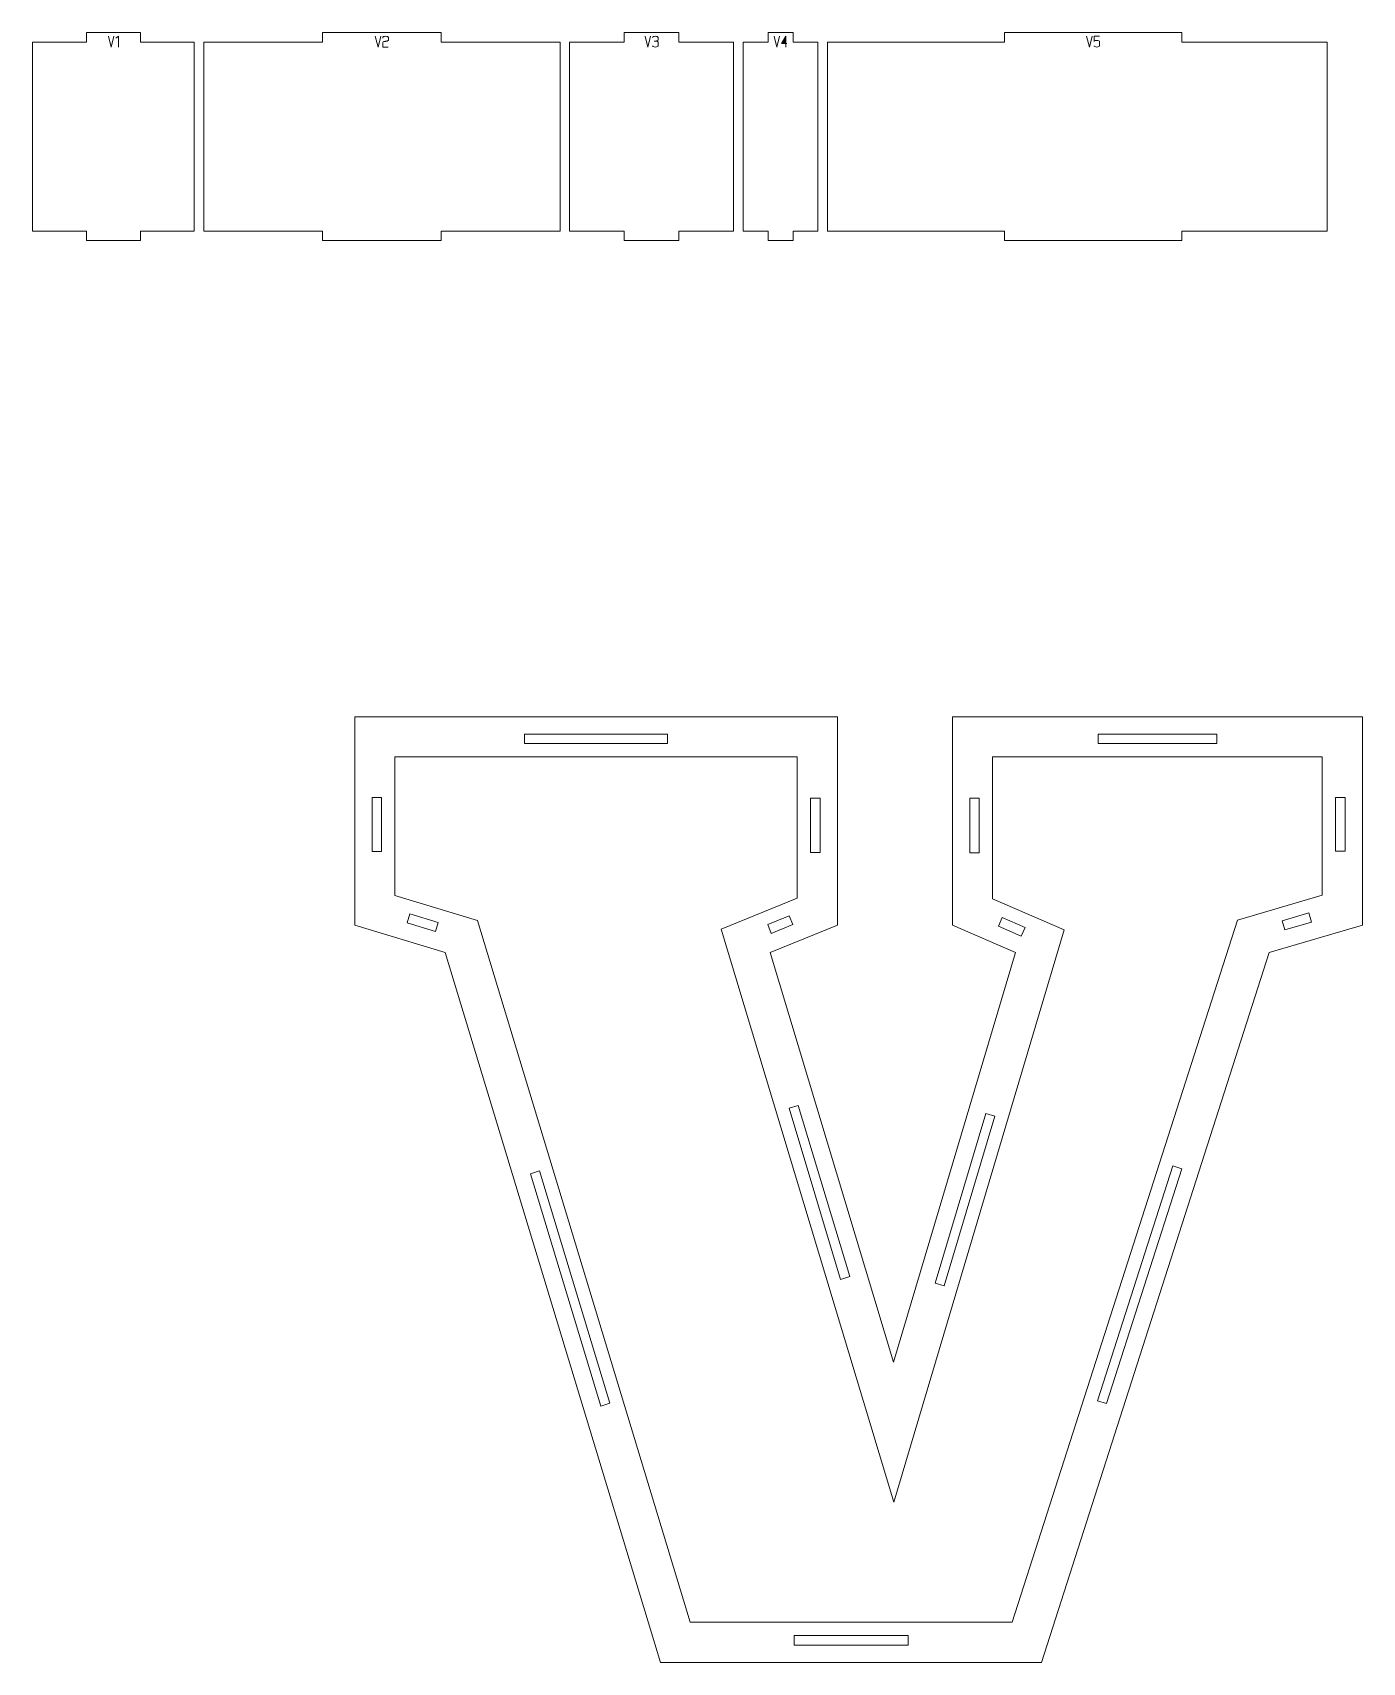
# Model space of a CAD drawing. Header units: centimetres. Extents: x -249 to 275, y -506 to 461.
# Drawn here: x 38 to 80.2, y -245 to -193.3 of the extents above; entities that cross this region are included whole.
import ezdxf

# ---------------------------------------------------------------- set-up
doc = ezdxf.new("R2010")
doc.units = ezdxf.units.CM
doc.header["$MEASUREMENT"] = 0
doc.layers.add('Capa 1', color=7, linetype='Continuous')

msp = doc.modelspace()

# ---------------------------------------------------------------- hatches: boundary and pattern name
at = {"layer": 'Capa 1', "true_color": 0x3e4095}
h = msp.add_hatch(color=175, dxfattribs=at)
edge = h.paths.add_edge_path()
edge.add_spline(control_points=[(40.4891, -193.766), (40.4891, -193.766), (40.4002, -193.42522), (40.4002, -193.42522), (40.4002, -193.42522), (40.4891, -193.766), (40.4891, -193.766), (40.4891, -193.766), (40.57701, -193.42522), (40.57701, -193.42522), (40.57701, -193.42522), (40.4891, -193.766), (40.4891, -193.766)], knot_values=[0, 0, 0, 0, 0.25, 0.25, 0.25, 0.5, 0.5, 0.5, 0.75, 0.75, 0.75, 1, 1, 1, 1], degree=3, periodic=1)
h = msp.add_hatch(color=175, dxfattribs=at)
edge = h.paths.add_edge_path()
edge.add_spline(control_points=[(40.71926, -193.42472), (40.71926, -193.42472), (40.63727, -193.48152), (40.63727, -193.48152), (40.63727, -193.48152), (40.71926, -193.42472), (40.71926, -193.42472), (40.71926, -193.42472), (40.71926, -193.766), (40.71926, -193.766), (40.71926, -193.766), (40.71926, -193.42472), (40.71926, -193.42472)], knot_values=[0, 0, 0, 0, 0.25, 0.25, 0.25, 0.5, 0.5, 0.5, 0.75, 0.75, 0.75, 1, 1, 1, 1], degree=3, periodic=1)
h = msp.add_hatch(color=175, dxfattribs=at)
edge = h.paths.add_edge_path()
edge.add_spline(control_points=[(48.95533, -193.766), (48.95533, -193.766), (48.86643, -193.42522), (48.86643, -193.42522), (48.86643, -193.42522), (48.95533, -193.766), (48.95533, -193.766), (48.95533, -193.766), (49.04324, -193.42522), (49.04324, -193.42522), (49.04324, -193.42522), (48.95533, -193.766), (48.95533, -193.766)], knot_values=[0, 0, 0, 0, 0.25, 0.25, 0.25, 0.5, 0.5, 0.5, 0.75, 0.75, 0.75, 1, 1, 1, 1], degree=3, periodic=1)
h = msp.add_hatch(color=175, dxfattribs=at)
edge = h.paths.add_edge_path()
edge.add_spline(control_points=[(49.10301, -193.766), (49.10301, -193.766), (49.10301, -193.62327), (49.10301, -193.62327), (49.10399, -193.61042), (49.11568, -193.60055), (49.13807, -193.59363), (49.14729, -193.59297), (49.1561, -193.5919), (49.1645, -193.59042), (49.17289, -193.58894), (49.18137, -193.58738), (49.18993, -193.58573), (49.20574, -193.5831), (49.21784, -193.58096), (49.22623, -193.57931), (49.23463, -193.57766), (49.24278, -193.57552), (49.25068, -193.57289), (49.27109, -193.56532), (49.2813, -193.5556), (49.2813, -193.54375), (49.2813, -193.54375), (49.2813, -193.46325), (49.2813, -193.46325), (49.2813, -193.45271), (49.27282, -193.44374), (49.25587, -193.43633), (49.23891, -193.42892), (49.21775, -193.42522), (49.1924, -193.42522), (49.16705, -193.42522), (49.14589, -193.42892), (49.12894, -193.43633), (49.11198, -193.44374), (49.1035, -193.45271), (49.1035, -193.46325), (49.1035, -193.46325), (49.1035, -193.48745), (49.1035, -193.48745), (49.1035, -193.48745), (49.1035, -193.46325), (49.1035, -193.46325), (49.1035, -193.45271), (49.11198, -193.44374), (49.12894, -193.43633), (49.14589, -193.42892), (49.16705, -193.42522), (49.1924, -193.42522), (49.21775, -193.42522), (49.23891, -193.42892), (49.25587, -193.43633), (49.27282, -193.44374), (49.2813, -193.45271), (49.2813, -193.46325), (49.2813, -193.46325), (49.2813, -193.54375), (49.2813, -193.54375), (49.2813, -193.5556), (49.27109, -193.56532), (49.25068, -193.57289), (49.24278, -193.57552), (49.23463, -193.57766), (49.22623, -193.57931), (49.21784, -193.58096), (49.20574, -193.5831), (49.18993, -193.58573), (49.18137, -193.58738), (49.17289, -193.58894), (49.1645, -193.59042), (49.1561, -193.5919), (49.14729, -193.59297), (49.13807, -193.59363), (49.11568, -193.60055), (49.10399, -193.61042), (49.10301, -193.62327), (49.10301, -193.62327), (49.10301, -193.766), (49.10301, -193.766), (49.10301, -193.766), (49.27192, -193.766), (49.27192, -193.766), (49.27192, -193.766), (49.10301, -193.766), (49.10301, -193.766)], knot_values=[0, 0, 0, 0, 0.03571429, 0.03571429, 0.03571429, 0.07142857, 0.07142857, 0.07142857, 0.10714286, 0.10714286, 0.10714286, 0.14285714, 0.14285714, 0.14285714, 0.17857143, 0.17857143, 0.17857143, 0.21428571, 0.21428571, 0.21428571, 0.25, 0.25, 0.25, 0.28571429, 0.28571429, 0.28571429, 0.32142857, 0.32142857, 0.32142857, 0.35714286, 0.35714286, 0.35714286, 0.39285714, 0.39285714, 0.39285714, 0.42857143, 0.42857143, 0.42857143, 0.46428571, 0.46428571, 0.46428571, 0.5, 0.5, 0.5, 0.53571429, 0.53571429, 0.53571429, 0.57142857, 0.57142857, 0.57142857, 0.60714286, 0.60714286, 0.60714286, 0.64285714, 0.64285714, 0.64285714, 0.67857143, 0.67857143, 0.67857143, 0.71428571, 0.71428571, 0.71428571, 0.75, 0.75, 0.75, 0.78571429, 0.78571429, 0.78571429, 0.82142857, 0.82142857, 0.82142857, 0.85714286, 0.85714286, 0.85714286, 0.89285714, 0.89285714, 0.89285714, 0.92857143, 0.92857143, 0.92857143, 0.96428571, 0.96428571, 0.96428571, 1, 1, 1, 1], degree=3, periodic=1)
h = msp.add_hatch(color=175, dxfattribs=at)
edge = h.paths.add_edge_path()
edge.add_spline(control_points=[(57.50875, -193.766), (57.50875, -193.766), (57.41985, -193.42522), (57.41985, -193.42522), (57.41985, -193.42522), (57.50875, -193.766), (57.50875, -193.766), (57.50875, -193.766), (57.59666, -193.42522), (57.59666, -193.42522), (57.59666, -193.42522), (57.50875, -193.766), (57.50875, -193.766)], knot_values=[0, 0, 0, 0, 0.25, 0.25, 0.25, 0.5, 0.5, 0.5, 0.75, 0.75, 0.75, 1, 1, 1, 1], degree=3, periodic=1)
h = msp.add_hatch(color=175, dxfattribs=at)
edge = h.paths.add_edge_path()
edge.add_spline(control_points=[(57.74582, -193.766), (57.72047, -193.766), (57.69931, -193.7623), (57.68236, -193.75489), (57.6654, -193.74748), (57.65692, -193.73851), (57.65692, -193.72797), (57.65692, -193.73851), (57.6654, -193.74748), (57.68236, -193.75489), (57.69931, -193.7623), (57.72047, -193.766), (57.74582, -193.766), (57.77117, -193.766), (57.79233, -193.7623), (57.80929, -193.75489), (57.82624, -193.74748), (57.83472, -193.73851), (57.83472, -193.72797), (57.83472, -193.72797), (57.83472, -193.61685), (57.83472, -193.61685), (57.83472, -193.60796), (57.82863, -193.60022), (57.81645, -193.59363), (57.80426, -193.58705), (57.76854, -193.5826), (57.70927, -193.5803), (57.76821, -193.57668), (57.80361, -193.5724), (57.81546, -193.56746), (57.82731, -193.56252), (57.83373, -193.55445), (57.83472, -193.54326), (57.83472, -193.54326), (57.83472, -193.46325), (57.83472, -193.46325), (57.83472, -193.45271), (57.82624, -193.44374), (57.80929, -193.43633), (57.79233, -193.42892), (57.77117, -193.42522), (57.74582, -193.42522), (57.72047, -193.42522), (57.69931, -193.42892), (57.68236, -193.43633), (57.6654, -193.44374), (57.65692, -193.45271), (57.65692, -193.46325), (57.65692, -193.45271), (57.6654, -193.44374), (57.68236, -193.43633), (57.69931, -193.42892), (57.72047, -193.42522), (57.74582, -193.42522), (57.77117, -193.42522), (57.79233, -193.42892), (57.80929, -193.43633), (57.82624, -193.44374), (57.83472, -193.45271), (57.83472, -193.46325), (57.83472, -193.46325), (57.83472, -193.54326), (57.83472, -193.54326), (57.83373, -193.55445), (57.82731, -193.56252), (57.81546, -193.56746), (57.80361, -193.5724), (57.76821, -193.57668), (57.70927, -193.5803), (57.76854, -193.5826), (57.80426, -193.58705), (57.81645, -193.59363), (57.82863, -193.60022), (57.83472, -193.60796), (57.83472, -193.61685), (57.83472, -193.61685), (57.83472, -193.72797), (57.83472, -193.72797), (57.83472, -193.73851), (57.82624, -193.74748), (57.80929, -193.75489), (57.79233, -193.7623), (57.77117, -193.766), (57.74582, -193.766)], knot_values=[0, 0, 0, 0, 0.03571429, 0.03571429, 0.03571429, 0.07142857, 0.07142857, 0.07142857, 0.10714286, 0.10714286, 0.10714286, 0.14285714, 0.14285714, 0.14285714, 0.17857143, 0.17857143, 0.17857143, 0.21428571, 0.21428571, 0.21428571, 0.25, 0.25, 0.25, 0.28571429, 0.28571429, 0.28571429, 0.32142857, 0.32142857, 0.32142857, 0.35714286, 0.35714286, 0.35714286, 0.39285714, 0.39285714, 0.39285714, 0.42857143, 0.42857143, 0.42857143, 0.46428571, 0.46428571, 0.46428571, 0.5, 0.5, 0.5, 0.53571429, 0.53571429, 0.53571429, 0.57142857, 0.57142857, 0.57142857, 0.60714286, 0.60714286, 0.60714286, 0.64285714, 0.64285714, 0.64285714, 0.67857143, 0.67857143, 0.67857143, 0.71428571, 0.71428571, 0.71428571, 0.75, 0.75, 0.75, 0.78571429, 0.78571429, 0.78571429, 0.82142857, 0.82142857, 0.82142857, 0.85714286, 0.85714286, 0.85714286, 0.89285714, 0.89285714, 0.89285714, 0.92857143, 0.92857143, 0.92857143, 0.96428571, 0.96428571, 0.96428571, 1, 1, 1, 1], degree=3, periodic=1)
h = msp.add_hatch(color=175, dxfattribs=at)
edge = h.paths.add_edge_path()
edge.add_spline(control_points=[(61.60178, -193.766), (61.60178, -193.766), (61.51288, -193.42522), (61.51288, -193.42522), (61.51288, -193.42522), (61.60178, -193.766), (61.60178, -193.766), (61.60178, -193.766), (61.68969, -193.42522), (61.68969, -193.42522), (61.68969, -193.42522), (61.60178, -193.766), (61.60178, -193.766)], knot_values=[0, 0, 0, 0, 0.25, 0.25, 0.25, 0.5, 0.5, 0.5, 0.75, 0.75, 0.75, 1, 1, 1, 1], degree=3, periodic=1)
h = msp.add_hatch(color=175, dxfattribs=at)
edge = h.paths.add_edge_path()
edge.add_spline(control_points=[(61.88972, -193.65339), (61.88972, -193.65339), (61.88972, -193.42472), (61.88972, -193.42472), (61.88972, -193.42472), (61.74995, -193.65339), (61.74995, -193.65339), (61.74995, -193.65339), (61.88972, -193.65339), (61.88972, -193.65339)], knot_values=[0, 0, 0, 0, 0.33333333, 0.33333333, 0.33333333, 0.66666667, 0.66666667, 0.66666667, 1, 1, 1, 1], degree=3, periodic=1)
h = msp.add_hatch(color=175, dxfattribs=at)
edge = h.paths.add_edge_path()
edge.add_spline(control_points=[(61.88972, -193.65339), (61.88972, -193.65339), (61.88972, -193.766), (61.88972, -193.766), (61.88972, -193.766), (61.88972, -193.65339), (61.88972, -193.65339), (61.88972, -193.65339), (61.74995, -193.65339), (61.74995, -193.65339), (61.74995, -193.65339), (61.88972, -193.42472), (61.88972, -193.42472), (61.88972, -193.42472), (61.88972, -193.65339), (61.88972, -193.65339), (61.88972, -193.65339), (61.92182, -193.65339), (61.92182, -193.65339), (61.92182, -193.65339), (61.88972, -193.65339), (61.88972, -193.65339)], knot_values=[0, 0, 0, 0, 0.14285714, 0.14285714, 0.14285714, 0.28571429, 0.28571429, 0.28571429, 0.42857143, 0.42857143, 0.42857143, 0.57142857, 0.57142857, 0.57142857, 0.71428571, 0.71428571, 0.71428571, 0.85714286, 0.85714286, 0.85714286, 1, 1, 1, 1], degree=3, periodic=1)
h = msp.add_hatch(color=175, dxfattribs=at)
edge = h.paths.add_edge_path()
edge.add_spline(control_points=[(71.51316, -193.766), (71.51316, -193.766), (71.42426, -193.42522), (71.42426, -193.42522), (71.42426, -193.42522), (71.51316, -193.766), (71.51316, -193.766), (71.51316, -193.766), (71.60107, -193.42522), (71.60107, -193.42522), (71.60107, -193.42522), (71.51316, -193.766), (71.51316, -193.766)], knot_values=[0, 0, 0, 0, 0.25, 0.25, 0.25, 0.5, 0.5, 0.5, 0.75, 0.75, 0.75, 1, 1, 1, 1], degree=3, periodic=1)
h = msp.add_hatch(color=175, dxfattribs=at)
edge = h.paths.add_edge_path()
edge.add_spline(control_points=[(71.75023, -193.766), (71.72488, -193.766), (71.70372, -193.7623), (71.68677, -193.75489), (71.66981, -193.74748), (71.66133, -193.73851), (71.66133, -193.72797), (71.66133, -193.73851), (71.66981, -193.74748), (71.68677, -193.75489), (71.70372, -193.7623), (71.72488, -193.766), (71.75023, -193.766), (71.77558, -193.766), (71.79674, -193.7623), (71.8137, -193.75489), (71.83065, -193.74748), (71.83913, -193.73851), (71.83913, -193.72797), (71.83913, -193.72797), (71.83913, -193.59264), (71.83913, -193.59264), (71.83913, -193.58211), (71.83065, -193.57314), (71.8137, -193.56573), (71.79674, -193.55832), (71.77558, -193.55462), (71.75023, -193.55462), (71.72718, -193.55659), (71.7094, -193.55922), (71.69689, -193.56252), (71.68438, -193.56581), (71.67252, -193.57585), (71.66133, -193.59264), (71.66133, -193.59264), (71.66133, -193.42522), (71.66133, -193.42522), (71.66133, -193.42522), (71.8332, -193.42522), (71.8332, -193.42522), (71.8332, -193.42522), (71.66133, -193.42522), (71.66133, -193.42522), (71.66133, -193.42522), (71.66133, -193.59264), (71.66133, -193.59264), (71.67252, -193.57585), (71.68438, -193.56581), (71.69689, -193.56252), (71.7094, -193.55922), (71.72718, -193.55659), (71.75023, -193.55462), (71.77558, -193.55462), (71.79674, -193.55832), (71.8137, -193.56573), (71.83065, -193.57314), (71.83913, -193.58211), (71.83913, -193.59264), (71.83913, -193.59264), (71.83913, -193.72797), (71.83913, -193.72797), (71.83913, -193.73851), (71.83065, -193.74748), (71.8137, -193.75489), (71.79674, -193.7623), (71.77558, -193.766), (71.75023, -193.766)], knot_values=[0, 0, 0, 0, 0.04545455, 0.04545455, 0.04545455, 0.09090909, 0.09090909, 0.09090909, 0.13636364, 0.13636364, 0.13636364, 0.18181818, 0.18181818, 0.18181818, 0.22727273, 0.22727273, 0.22727273, 0.27272727, 0.27272727, 0.27272727, 0.31818182, 0.31818182, 0.31818182, 0.36363636, 0.36363636, 0.36363636, 0.40909091, 0.40909091, 0.40909091, 0.45454545, 0.45454545, 0.45454545, 0.5, 0.5, 0.5, 0.54545455, 0.54545455, 0.54545455, 0.59090909, 0.59090909, 0.59090909, 0.63636364, 0.63636364, 0.63636364, 0.68181818, 0.68181818, 0.68181818, 0.72727273, 0.72727273, 0.72727273, 0.77272727, 0.77272727, 0.77272727, 0.81818182, 0.81818182, 0.81818182, 0.86363636, 0.86363636, 0.86363636, 0.90909091, 0.90909091, 0.90909091, 0.95454545, 0.95454545, 0.95454545, 1, 1, 1, 1], degree=3, periodic=1)

# ---------------------------------------------------------------- linework, layer by layer
at = {"layer": 'Capa 1', "color": 1, "lineweight": 9}
for points, knots in [([(37.99708, -193.6088), (37.99708, -193.6088), (37.99708, -199.6088), (37.99708, -199.6088), (37.99708, -199.6088), (39.70551, -199.6088), (39.70551, -199.6088), (39.70551, -199.6088), (39.70551, -199.9088), (39.70551, -199.9088), (39.70551, -199.9088), (41.41394, -199.9088), (41.41394, -199.9088), (41.41394, -199.9088), (41.41394, -199.6088), (41.41394, -199.6088), (41.41394, -199.6088), (43.12237, -199.6088), (43.12237, -199.6088), (43.12237, -199.6088), (43.12237, -193.6088), (43.12237, -193.6088), (43.12237, -193.6088), (41.41394, -193.6088), (41.41394, -193.6088), (41.41394, -193.6088), (41.41394, -193.3088), (41.41394, -193.3088), (41.41394, -193.3088), (39.70551, -193.3088), (39.70551, -193.3088), (39.70551, -193.3088), (39.70551, -193.6088), (39.70551, -193.6088), (39.70551, -193.6088), (37.99708, -193.6088), (37.99708, -193.6088)], [0, 0, 0, 0, 0.08333333, 0.08333333, 0.08333333, 0.16666667, 0.16666667, 0.16666667, 0.25, 0.25, 0.25, 0.33333333, 0.33333333, 0.33333333, 0.41666667, 0.41666667, 0.41666667, 0.5, 0.5, 0.5, 0.58333333, 0.58333333, 0.58333333, 0.66666667, 0.66666667, 0.66666667, 0.75, 0.75, 0.75, 0.83333333, 0.83333333, 0.83333333, 0.91666667, 0.91666667, 0.91666667, 1, 1, 1, 1]), ([(43.42237, -193.6088), (43.42237, -193.6088), (43.42237, -199.6088), (43.42237, -199.6088), (43.42237, -199.6088), (47.19003, -199.6088), (47.19003, -199.6088), (47.19003, -199.6088), (47.19003, -199.9088), (47.19003, -199.9088), (47.19003, -199.9088), (50.9577, -199.9088), (50.9577, -199.9088), (50.9577, -199.9088), (50.9577, -199.6088), (50.9577, -199.6088), (50.9577, -199.6088), (54.72536, -199.6088), (54.72536, -199.6088), (54.72536, -199.6088), (54.72536, -193.6088), (54.72536, -193.6088), (54.72536, -193.6088), (50.9577, -193.6088), (50.9577, -193.6088), (50.9577, -193.6088), (50.9577, -193.3088), (50.9577, -193.3088), (50.9577, -193.3088), (47.19003, -193.3088), (47.19003, -193.3088), (47.19003, -193.3088), (47.19003, -193.6088), (47.19003, -193.6088), (47.19003, -193.6088), (43.42237, -193.6088), (43.42237, -193.6088)], [0, 0, 0, 0, 0.08333333, 0.08333333, 0.08333333, 0.16666667, 0.16666667, 0.16666667, 0.25, 0.25, 0.25, 0.33333333, 0.33333333, 0.33333333, 0.41666667, 0.41666667, 0.41666667, 0.5, 0.5, 0.5, 0.58333333, 0.58333333, 0.58333333, 0.66666667, 0.66666667, 0.66666667, 0.75, 0.75, 0.75, 0.83333333, 0.83333333, 0.83333333, 0.91666667, 0.91666667, 0.91666667, 1, 1, 1, 1]), ([(55.02536, -193.6088), (55.02536, -193.6088), (55.02536, -199.6088), (55.02536, -199.6088), (55.02536, -199.6088), (56.75998, -199.6088), (56.75998, -199.6088), (56.75998, -199.6088), (56.75998, -199.9088), (56.75998, -199.9088), (56.75998, -199.9088), (58.4946, -199.9088), (58.4946, -199.9088), (58.4946, -199.9088), (58.4946, -199.6088), (58.4946, -199.6088), (58.4946, -199.6088), (60.22922, -199.6088), (60.22922, -199.6088), (60.22922, -199.6088), (60.22922, -193.6088), (60.22922, -193.6088), (60.22922, -193.6088), (58.4946, -193.6088), (58.4946, -193.6088), (58.4946, -193.6088), (58.4946, -193.3088), (58.4946, -193.3088), (58.4946, -193.3088), (56.75998, -193.3088), (56.75998, -193.3088), (56.75998, -193.3088), (56.75998, -193.6088), (56.75998, -193.6088), (56.75998, -193.6088), (55.02536, -193.6088), (55.02536, -193.6088)], [0, 0, 0, 0, 0.08333333, 0.08333333, 0.08333333, 0.16666667, 0.16666667, 0.16666667, 0.25, 0.25, 0.25, 0.33333333, 0.33333333, 0.33333333, 0.41666667, 0.41666667, 0.41666667, 0.5, 0.5, 0.5, 0.58333333, 0.58333333, 0.58333333, 0.66666667, 0.66666667, 0.66666667, 0.75, 0.75, 0.75, 0.83333333, 0.83333333, 0.83333333, 0.91666667, 0.91666667, 0.91666667, 1, 1, 1, 1]), ([(60.52922, -193.6088), (60.52922, -193.6088), (60.52922, -199.6088), (60.52922, -199.6088), (60.52922, -199.6088), (61.32131, -199.6088), (61.32131, -199.6088), (61.32131, -199.6088), (61.32131, -199.9088), (61.32131, -199.9088), (61.32131, -199.9088), (62.1134, -199.9088), (62.1134, -199.9088), (62.1134, -199.9088), (62.1134, -199.6088), (62.1134, -199.6088), (62.1134, -199.6088), (62.90548, -199.6088), (62.90548, -199.6088), (62.90548, -199.6088), (62.90548, -193.6088), (62.90548, -193.6088), (62.90548, -193.6088), (62.1134, -193.6088), (62.1134, -193.6088), (62.1134, -193.6088), (62.1134, -193.3088), (62.1134, -193.3088), (62.1134, -193.3088), (61.32131, -193.3088), (61.32131, -193.3088), (61.32131, -193.3088), (61.32131, -193.6088), (61.32131, -193.6088), (61.32131, -193.6088), (60.52922, -193.6088), (60.52922, -193.6088)], [0, 0, 0, 0, 0.08333333, 0.08333333, 0.08333333, 0.16666667, 0.16666667, 0.16666667, 0.25, 0.25, 0.25, 0.33333333, 0.33333333, 0.33333333, 0.41666667, 0.41666667, 0.41666667, 0.5, 0.5, 0.5, 0.58333333, 0.58333333, 0.58333333, 0.66666667, 0.66666667, 0.66666667, 0.75, 0.75, 0.75, 0.83333333, 0.83333333, 0.83333333, 0.91666667, 0.91666667, 0.91666667, 1, 1, 1, 1]), ([(79.05568, -193.60881), (79.05568, -193.60881), (79.05568, -199.60881), (79.05568, -199.60881), (79.05568, -199.60881), (74.44043, -199.6088), (74.44043, -199.6088), (74.44043, -199.6088), (74.44043, -199.9088), (74.44043, -199.9088), (74.44043, -199.9088), (68.82296, -199.9088), (68.82296, -199.9088), (68.82296, -199.9088), (68.82296, -199.6088), (68.82296, -199.6088), (68.82296, -199.6088), (63.20548, -199.6088), (63.20548, -199.6088), (63.20548, -199.6088), (63.20548, -193.6088), (63.20548, -193.6088), (63.20548, -193.6088), (68.82296, -193.6088), (68.82296, -193.6088), (68.82296, -193.6088), (68.82296, -193.3088), (68.82296, -193.3088), (68.82296, -193.3088), (74.44043, -193.3088), (74.44043, -193.3088), (74.44043, -193.3088), (74.44043, -193.6088), (74.44043, -193.6088), (74.44043, -193.6088), (79.05568, -193.60881), (79.05568, -193.60881)], [0, 0, 0, 0, 0.08333333, 0.08333333, 0.08333333, 0.16666667, 0.16666667, 0.16666667, 0.25, 0.25, 0.25, 0.33333333, 0.33333333, 0.33333333, 0.41666667, 0.41666667, 0.41666667, 0.5, 0.5, 0.5, 0.58333333, 0.58333333, 0.58333333, 0.66666667, 0.66666667, 0.66666667, 0.75, 0.75, 0.75, 0.83333333, 0.83333333, 0.83333333, 0.91666667, 0.91666667, 0.91666667, 1, 1, 1, 1]), ([(80.1719, -221.62416), (80.1719, -221.62416), (77.21536, -222.49373), (77.21536, -222.49373), (77.21536, -222.49373), (69.99794, -245.01556), (69.99794, -245.01556), (69.99794, -245.01556), (57.91094, -245.01556), (57.91094, -245.01556), (57.91094, -245.01556), (51.08483, -222.49373), (51.08483, -222.49373), (51.08483, -222.49373), (48.21525, -221.62416), (48.21525, -221.62416), (48.21525, -221.62416), (48.21525, -215.01544), (48.21525, -215.01544), (48.21525, -215.01544), (63.51966, -215.01544), (63.51966, -215.01544), (63.51966, -215.01544), (63.51966, -221.62416), (63.51966, -221.62416), (63.51966, -221.62416), (61.38922, -222.49373), (61.38922, -222.49373), (61.38922, -222.49373), (65.30227, -235.49378), (65.30227, -235.49378), (65.30227, -235.49378), (69.17185, -222.49373), (69.17185, -222.49373), (69.17185, -222.49373), (67.17185, -221.62416), (67.17185, -221.62416), (67.17185, -221.62416), (67.17185, -215.01544), (67.17185, -215.01544), (67.17185, -215.01544), (80.1719, -215.01544), (80.1719, -215.01544), (80.1719, -215.01544), (80.1719, -221.62416), (80.1719, -221.62416)], [0, 0, 0, 0, 0.06666667, 0.06666667, 0.06666667, 0.13333333, 0.13333333, 0.13333333, 0.2, 0.2, 0.2, 0.26666667, 0.26666667, 0.26666667, 0.33333333, 0.33333333, 0.33333333, 0.4, 0.4, 0.4, 0.46666667, 0.46666667, 0.46666667, 0.53333333, 0.53333333, 0.53333333, 0.6, 0.6, 0.6, 0.66666667, 0.66666667, 0.66666667, 0.73333333, 0.73333333, 0.73333333, 0.8, 0.8, 0.8, 0.86666667, 0.86666667, 0.86666667, 0.93333333, 0.93333333, 0.93333333, 1, 1, 1, 1]), ([(53.59956, -215.86397), (53.59956, -215.86397), (58.13535, -215.86397), (58.13535, -215.86397), (58.13535, -215.86397), (58.13535, -215.56397), (58.13535, -215.56397), (58.13535, -215.56397), (53.59956, -215.56397), (53.59956, -215.56397), (53.59956, -215.56397), (53.59956, -215.86397), (53.59956, -215.86397)], [0, 0, 0, 0, 0.25, 0.25, 0.25, 0.5, 0.5, 0.5, 0.75, 0.75, 0.75, 1, 1, 1, 1]), ([(71.78804, -215.86397), (71.78804, -215.86397), (75.55571, -215.86397), (75.55571, -215.86397), (75.55571, -215.86397), (75.55571, -215.56397), (75.55571, -215.56397), (75.55571, -215.56397), (71.78804, -215.56397), (71.78804, -215.56397), (71.78804, -215.56397), (71.78804, -215.86397), (71.78804, -215.86397)], [0, 0, 0, 0, 0.25, 0.25, 0.25, 0.5, 0.5, 0.5, 0.75, 0.75, 0.75, 1, 1, 1, 1]), ([(78.89911, -220.67181), (78.89911, -220.67181), (78.89911, -216.28823), (78.89911, -216.28823), (78.89911, -216.28823), (68.44464, -216.28823), (68.44464, -216.28823), (68.44464, -216.28823), (68.44464, -220.78966), (68.44464, -220.78966), (68.44464, -220.78966), (70.71344, -221.7761), (70.71344, -221.7761), (70.71344, -221.7761), (65.30908, -239.93231), (65.30908, -239.93231), (65.30908, -239.93231), (59.83694, -221.75259), (59.83694, -221.75259), (59.83694, -221.75259), (62.24687, -220.76894), (62.24687, -220.76894), (62.24687, -220.76894), (62.24687, -216.28823), (62.24687, -216.28823), (62.24687, -216.28823), (49.48804, -216.28823), (49.48804, -216.28823), (49.48804, -216.28823), (49.48804, -220.67991), (49.48804, -220.67991), (49.48804, -220.67991), (52.10544, -221.47306), (52.10544, -221.47306), (52.10544, -221.47306), (58.85514, -243.74277), (58.85514, -243.74277), (58.85514, -243.74277), (69.06927, -243.74277), (69.06927, -243.74277), (69.06927, -243.74277), (76.20913, -221.46298), (76.20913, -221.46298), (76.20913, -221.46298), (78.89911, -220.67181), (78.89911, -220.67181)], [0, 0, 0, 0, 0.06666667, 0.06666667, 0.06666667, 0.13333333, 0.13333333, 0.13333333, 0.2, 0.2, 0.2, 0.26666667, 0.26666667, 0.26666667, 0.33333333, 0.33333333, 0.33333333, 0.4, 0.4, 0.4, 0.46666667, 0.46666667, 0.46666667, 0.53333333, 0.53333333, 0.53333333, 0.6, 0.6, 0.6, 0.66666667, 0.66666667, 0.66666667, 0.73333333, 0.73333333, 0.73333333, 0.8, 0.8, 0.8, 0.86666667, 0.86666667, 0.86666667, 0.93333333, 0.93333333, 0.93333333, 1, 1, 1, 1]), ([(49.06378, -219.28443), (49.06378, -219.28443), (49.06378, -217.5742), (49.06378, -217.5742), (49.06378, -217.5742), (48.76378, -217.5742), (48.76378, -217.5742), (48.76378, -217.5742), (48.76378, -219.28443), (48.76378, -219.28443), (48.76378, -219.28443), (49.06378, -219.28443), (49.06378, -219.28443)], [0, 0, 0, 0, 0.25, 0.25, 0.25, 0.5, 0.5, 0.5, 0.75, 0.75, 0.75, 1, 1, 1, 1]), ([(62.67113, -217.59398), (62.67113, -217.59398), (62.67113, -219.324), (62.67113, -219.324), (62.67113, -219.324), (62.97113, -219.324), (62.97113, -219.324), (62.97113, -219.324), (62.97113, -217.59398), (62.97113, -217.59398), (62.97113, -217.59398), (62.67113, -217.59398), (62.67113, -217.59398)], [0, 0, 0, 0, 0.25, 0.25, 0.25, 0.5, 0.5, 0.5, 0.75, 0.75, 0.75, 1, 1, 1, 1]), ([(68.02038, -219.33321), (68.02038, -219.33321), (68.02038, -217.59859), (68.02038, -217.59859), (68.02038, -217.59859), (67.72038, -217.59859), (67.72038, -217.59859), (67.72038, -217.59859), (67.72038, -219.33321), (67.72038, -219.33321), (67.72038, -219.33321), (68.02038, -219.33321), (68.02038, -219.33321)], [0, 0, 0, 0, 0.25, 0.25, 0.25, 0.5, 0.5, 0.5, 0.75, 0.75, 0.75, 1, 1, 1, 1]), ([(79.32337, -217.5724), (79.32337, -217.5724), (79.32337, -219.28083), (79.32337, -219.28083), (79.32337, -219.28083), (79.62337, -219.28083), (79.62337, -219.28083), (79.62337, -219.28083), (79.62337, -217.5724), (79.62337, -217.5724), (79.62337, -217.5724), (79.32337, -217.5724), (79.32337, -217.5724)], [0, 0, 0, 0, 0.25, 0.25, 0.25, 0.5, 0.5, 0.5, 0.75, 0.75, 0.75, 1, 1, 1, 1]), ([(50.86475, -221.54041), (50.86475, -221.54041), (49.96427, -221.26753), (49.96427, -221.26753), (49.96427, -221.26753), (49.87726, -221.55464), (49.87726, -221.55464), (49.87726, -221.55464), (50.77775, -221.82751), (50.77775, -221.82751), (50.77775, -221.82751), (50.86475, -221.54041), (50.86475, -221.54041)], [0, 0, 0, 0, 0.25, 0.25, 0.25, 0.5, 0.5, 0.5, 0.75, 0.75, 0.75, 1, 1, 1, 1]), ([(78.47648, -221.23834), (78.47648, -221.23834), (77.62959, -221.48743), (77.62959, -221.48743), (77.62959, -221.48743), (77.71424, -221.77524), (77.71424, -221.77524), (77.71424, -221.77524), (78.56113, -221.52615), (78.56113, -221.52615), (78.56113, -221.52615), (78.47648, -221.23834), (78.47648, -221.23834)], [0, 0, 0, 0, 0.25, 0.25, 0.25, 0.5, 0.5, 0.5, 0.75, 0.75, 0.75, 1, 1, 1, 1]), ([(61.99104, -221.3316), (61.99104, -221.3316), (61.31095, -221.60919), (61.31095, -221.60919), (61.31095, -221.60919), (61.42432, -221.88694), (61.42432, -221.88694), (61.42432, -221.88694), (62.10441, -221.60935), (62.10441, -221.60935), (62.10441, -221.60935), (61.99104, -221.3316), (61.99104, -221.3316)], [0, 0, 0, 0, 0.25, 0.25, 0.25, 0.5, 0.5, 0.5, 0.75, 0.75, 0.75, 1, 1, 1, 1]), ([(69.47318, -221.69948), (69.47318, -221.69948), (68.74678, -221.38366), (68.74678, -221.38366), (68.74678, -221.38366), (68.62716, -221.65878), (68.62716, -221.65878), (68.62716, -221.65878), (69.35356, -221.9746), (69.35356, -221.9746), (69.35356, -221.9746), (69.47318, -221.69948), (69.47318, -221.69948)], [0, 0, 0, 0, 0.25, 0.25, 0.25, 0.5, 0.5, 0.5, 0.75, 0.75, 0.75, 1, 1, 1, 1]), ([(61.98934, -227.43141), (61.98934, -227.43141), (63.62432, -232.86319), (63.62432, -232.86319), (63.62432, -232.86319), (63.91159, -232.77673), (63.91159, -232.77673), (63.91159, -232.77673), (62.27661, -227.34494), (62.27661, -227.34494), (62.27661, -227.34494), (61.98934, -227.43141), (61.98934, -227.43141)], [0, 0, 0, 0, 0.25, 0.25, 0.25, 0.5, 0.5, 0.5, 0.75, 0.75, 0.75, 1, 1, 1, 1]), ([(66.90941, -233.06879), (66.90941, -233.06879), (68.51201, -227.68477), (68.51201, -227.68477), (68.51201, -227.68477), (68.22448, -227.59918), (68.22448, -227.59918), (68.22448, -227.59918), (66.62188, -232.9832), (66.62188, -232.9832), (66.62188, -232.9832), (66.90941, -233.06879), (66.90941, -233.06879)], [0, 0, 0, 0, 0.25, 0.25, 0.25, 0.5, 0.5, 0.5, 0.75, 0.75, 0.75, 1, 1, 1, 1]), ([(56.30615, -236.79538), (56.30615, -236.79538), (54.07188, -229.42373), (54.07188, -229.42373), (54.07188, -229.42373), (53.78478, -229.51075), (53.78478, -229.51075), (53.78478, -229.51075), (56.01904, -236.8824), (56.01904, -236.8824), (56.01904, -236.8824), (56.30615, -236.79538), (56.30615, -236.79538)], [0, 0, 0, 0, 0.25, 0.25, 0.25, 0.5, 0.5, 0.5, 0.75, 0.75, 0.75, 1, 1, 1, 1]), ([(74.15597, -229.26005), (74.15597, -229.26005), (71.7674, -236.71354), (71.7674, -236.71354), (71.7674, -236.71354), (72.05309, -236.80509), (72.05309, -236.80509), (72.05309, -236.80509), (74.44166, -229.3516), (74.44166, -229.3516), (74.44166, -229.3516), (74.15597, -229.26005), (74.15597, -229.26005)], [0, 0, 0, 0, 0.25, 0.25, 0.25, 0.5, 0.5, 0.5, 0.75, 0.75, 0.75, 1, 1, 1, 1]), ([(65.76602, -244.16703), (65.76602, -244.16703), (62.15322, -244.16703), (62.15322, -244.16703), (62.15322, -244.16703), (62.15322, -244.46703), (62.15322, -244.46703), (62.15322, -244.46703), (65.76602, -244.46703), (65.76602, -244.46703), (65.76602, -244.46703), (65.76602, -244.16703), (65.76602, -244.16703)], [0, 0, 0, 0, 0.25, 0.25, 0.25, 0.5, 0.5, 0.5, 0.75, 0.75, 0.75, 1, 1, 1, 1])]:
    msp.add_open_spline(points, degree=3, knots=knots, dxfattribs=at)
at = {"layer": 'Capa 1', "color": 114, "lineweight": 9}
for points, knots in [([(40.4891, -193.766), (40.4891, -193.766), (40.4002, -193.42522), (40.4002, -193.42522), (40.4002, -193.42522), (40.4891, -193.766), (40.4891, -193.766), (40.4891, -193.766), (40.57701, -193.42522), (40.57701, -193.42522), (40.57701, -193.42522), (40.4891, -193.766), (40.4891, -193.766)], [0, 0, 0, 0, 0.25, 0.25, 0.25, 0.5, 0.5, 0.5, 0.75, 0.75, 0.75, 1, 1, 1, 1]), ([(40.71926, -193.42472), (40.71926, -193.42472), (40.63727, -193.48152), (40.63727, -193.48152), (40.63727, -193.48152), (40.71926, -193.42472), (40.71926, -193.42472), (40.71926, -193.42472), (40.71926, -193.766), (40.71926, -193.766), (40.71926, -193.766), (40.71926, -193.42472), (40.71926, -193.42472)], [0, 0, 0, 0, 0.25, 0.25, 0.25, 0.5, 0.5, 0.5, 0.75, 0.75, 0.75, 1, 1, 1, 1]), ([(48.95533, -193.766), (48.95533, -193.766), (48.86643, -193.42522), (48.86643, -193.42522), (48.86643, -193.42522), (48.95533, -193.766), (48.95533, -193.766), (48.95533, -193.766), (49.04324, -193.42522), (49.04324, -193.42522), (49.04324, -193.42522), (48.95533, -193.766), (48.95533, -193.766)], [0, 0, 0, 0, 0.25, 0.25, 0.25, 0.5, 0.5, 0.5, 0.75, 0.75, 0.75, 1, 1, 1, 1]), ([(49.10301, -193.766), (49.10301, -193.766), (49.10301, -193.62327), (49.10301, -193.62327), (49.10399, -193.61042), (49.11568, -193.60055), (49.13807, -193.59363), (49.14729, -193.59297), (49.1561, -193.5919), (49.1645, -193.59042), (49.17289, -193.58894), (49.18137, -193.58738), (49.18993, -193.58573), (49.20574, -193.5831), (49.21784, -193.58096), (49.22623, -193.57931), (49.23463, -193.57766), (49.24278, -193.57552), (49.25068, -193.57289), (49.27109, -193.56532), (49.2813, -193.5556), (49.2813, -193.54375), (49.2813, -193.54375), (49.2813, -193.46325), (49.2813, -193.46325), (49.2813, -193.45271), (49.27282, -193.44374), (49.25587, -193.43633), (49.23891, -193.42892), (49.21775, -193.42522), (49.1924, -193.42522), (49.16705, -193.42522), (49.14589, -193.42892), (49.12894, -193.43633), (49.11198, -193.44374), (49.1035, -193.45271), (49.1035, -193.46325), (49.1035, -193.46325), (49.1035, -193.48745), (49.1035, -193.48745), (49.1035, -193.48745), (49.1035, -193.46325), (49.1035, -193.46325), (49.1035, -193.45271), (49.11198, -193.44374), (49.12894, -193.43633), (49.14589, -193.42892), (49.16705, -193.42522), (49.1924, -193.42522), (49.21775, -193.42522), (49.23891, -193.42892), (49.25587, -193.43633), (49.27282, -193.44374), (49.2813, -193.45271), (49.2813, -193.46325), (49.2813, -193.46325), (49.2813, -193.54375), (49.2813, -193.54375), (49.2813, -193.5556), (49.27109, -193.56532), (49.25068, -193.57289), (49.24278, -193.57552), (49.23463, -193.57766), (49.22623, -193.57931), (49.21784, -193.58096), (49.20574, -193.5831), (49.18993, -193.58573), (49.18137, -193.58738), (49.17289, -193.58894), (49.1645, -193.59042), (49.1561, -193.5919), (49.14729, -193.59297), (49.13807, -193.59363), (49.11568, -193.60055), (49.10399, -193.61042), (49.10301, -193.62327), (49.10301, -193.62327), (49.10301, -193.766), (49.10301, -193.766), (49.10301, -193.766), (49.27192, -193.766), (49.27192, -193.766), (49.27192, -193.766), (49.10301, -193.766), (49.10301, -193.766)], [0, 0, 0, 0, 0.03571429, 0.03571429, 0.03571429, 0.07142857, 0.07142857, 0.07142857, 0.10714286, 0.10714286, 0.10714286, 0.14285714, 0.14285714, 0.14285714, 0.17857143, 0.17857143, 0.17857143, 0.21428571, 0.21428571, 0.21428571, 0.25, 0.25, 0.25, 0.28571429, 0.28571429, 0.28571429, 0.32142857, 0.32142857, 0.32142857, 0.35714286, 0.35714286, 0.35714286, 0.39285714, 0.39285714, 0.39285714, 0.42857143, 0.42857143, 0.42857143, 0.46428571, 0.46428571, 0.46428571, 0.5, 0.5, 0.5, 0.53571429, 0.53571429, 0.53571429, 0.57142857, 0.57142857, 0.57142857, 0.60714286, 0.60714286, 0.60714286, 0.64285714, 0.64285714, 0.64285714, 0.67857143, 0.67857143, 0.67857143, 0.71428571, 0.71428571, 0.71428571, 0.75, 0.75, 0.75, 0.78571429, 0.78571429, 0.78571429, 0.82142857, 0.82142857, 0.82142857, 0.85714286, 0.85714286, 0.85714286, 0.89285714, 0.89285714, 0.89285714, 0.92857143, 0.92857143, 0.92857143, 0.96428571, 0.96428571, 0.96428571, 1, 1, 1, 1]), ([(57.50875, -193.766), (57.50875, -193.766), (57.41985, -193.42522), (57.41985, -193.42522), (57.41985, -193.42522), (57.50875, -193.766), (57.50875, -193.766), (57.50875, -193.766), (57.59666, -193.42522), (57.59666, -193.42522), (57.59666, -193.42522), (57.50875, -193.766), (57.50875, -193.766)], [0, 0, 0, 0, 0.25, 0.25, 0.25, 0.5, 0.5, 0.5, 0.75, 0.75, 0.75, 1, 1, 1, 1]), ([(57.74582, -193.766), (57.72047, -193.766), (57.69931, -193.7623), (57.68236, -193.75489), (57.6654, -193.74748), (57.65692, -193.73851), (57.65692, -193.72797), (57.65692, -193.73851), (57.6654, -193.74748), (57.68236, -193.75489), (57.69931, -193.7623), (57.72047, -193.766), (57.74582, -193.766), (57.77117, -193.766), (57.79233, -193.7623), (57.80929, -193.75489), (57.82624, -193.74748), (57.83472, -193.73851), (57.83472, -193.72797), (57.83472, -193.72797), (57.83472, -193.61685), (57.83472, -193.61685), (57.83472, -193.60796), (57.82863, -193.60022), (57.81645, -193.59363), (57.80426, -193.58705), (57.76854, -193.5826), (57.70927, -193.5803), (57.76821, -193.57668), (57.80361, -193.5724), (57.81546, -193.56746), (57.82731, -193.56252), (57.83373, -193.55445), (57.83472, -193.54326), (57.83472, -193.54326), (57.83472, -193.46325), (57.83472, -193.46325), (57.83472, -193.45271), (57.82624, -193.44374), (57.80929, -193.43633), (57.79233, -193.42892), (57.77117, -193.42522), (57.74582, -193.42522), (57.72047, -193.42522), (57.69931, -193.42892), (57.68236, -193.43633), (57.6654, -193.44374), (57.65692, -193.45271), (57.65692, -193.46325), (57.65692, -193.45271), (57.6654, -193.44374), (57.68236, -193.43633), (57.69931, -193.42892), (57.72047, -193.42522), (57.74582, -193.42522), (57.77117, -193.42522), (57.79233, -193.42892), (57.80929, -193.43633), (57.82624, -193.44374), (57.83472, -193.45271), (57.83472, -193.46325), (57.83472, -193.46325), (57.83472, -193.54326), (57.83472, -193.54326), (57.83373, -193.55445), (57.82731, -193.56252), (57.81546, -193.56746), (57.80361, -193.5724), (57.76821, -193.57668), (57.70927, -193.5803), (57.76854, -193.5826), (57.80426, -193.58705), (57.81645, -193.59363), (57.82863, -193.60022), (57.83472, -193.60796), (57.83472, -193.61685), (57.83472, -193.61685), (57.83472, -193.72797), (57.83472, -193.72797), (57.83472, -193.73851), (57.82624, -193.74748), (57.80929, -193.75489), (57.79233, -193.7623), (57.77117, -193.766), (57.74582, -193.766)], [0, 0, 0, 0, 0.03571429, 0.03571429, 0.03571429, 0.07142857, 0.07142857, 0.07142857, 0.10714286, 0.10714286, 0.10714286, 0.14285714, 0.14285714, 0.14285714, 0.17857143, 0.17857143, 0.17857143, 0.21428571, 0.21428571, 0.21428571, 0.25, 0.25, 0.25, 0.28571429, 0.28571429, 0.28571429, 0.32142857, 0.32142857, 0.32142857, 0.35714286, 0.35714286, 0.35714286, 0.39285714, 0.39285714, 0.39285714, 0.42857143, 0.42857143, 0.42857143, 0.46428571, 0.46428571, 0.46428571, 0.5, 0.5, 0.5, 0.53571429, 0.53571429, 0.53571429, 0.57142857, 0.57142857, 0.57142857, 0.60714286, 0.60714286, 0.60714286, 0.64285714, 0.64285714, 0.64285714, 0.67857143, 0.67857143, 0.67857143, 0.71428571, 0.71428571, 0.71428571, 0.75, 0.75, 0.75, 0.78571429, 0.78571429, 0.78571429, 0.82142857, 0.82142857, 0.82142857, 0.85714286, 0.85714286, 0.85714286, 0.89285714, 0.89285714, 0.89285714, 0.92857143, 0.92857143, 0.92857143, 0.96428571, 0.96428571, 0.96428571, 1, 1, 1, 1]), ([(61.60178, -193.766), (61.60178, -193.766), (61.51288, -193.42522), (61.51288, -193.42522), (61.51288, -193.42522), (61.60178, -193.766), (61.60178, -193.766), (61.60178, -193.766), (61.68969, -193.42522), (61.68969, -193.42522), (61.68969, -193.42522), (61.60178, -193.766), (61.60178, -193.766)], [0, 0, 0, 0, 0.25, 0.25, 0.25, 0.5, 0.5, 0.5, 0.75, 0.75, 0.75, 1, 1, 1, 1]), ([(61.88972, -193.65339), (61.88972, -193.65339), (61.88972, -193.42472), (61.88972, -193.42472), (61.88972, -193.42472), (61.74995, -193.65339), (61.74995, -193.65339), (61.74995, -193.65339), (61.88972, -193.65339), (61.88972, -193.65339)], [0, 0, 0, 0, 0.33333333, 0.33333333, 0.33333333, 0.66666667, 0.66666667, 0.66666667, 1, 1, 1, 1]), ([(61.88972, -193.65339), (61.88972, -193.65339), (61.88972, -193.766), (61.88972, -193.766), (61.88972, -193.766), (61.88972, -193.65339), (61.88972, -193.65339), (61.88972, -193.65339), (61.74995, -193.65339), (61.74995, -193.65339), (61.74995, -193.65339), (61.88972, -193.42472), (61.88972, -193.42472), (61.88972, -193.42472), (61.88972, -193.65339), (61.88972, -193.65339), (61.88972, -193.65339), (61.92182, -193.65339), (61.92182, -193.65339), (61.92182, -193.65339), (61.88972, -193.65339), (61.88972, -193.65339)], [0, 0, 0, 0, 0.14285714, 0.14285714, 0.14285714, 0.28571429, 0.28571429, 0.28571429, 0.42857143, 0.42857143, 0.42857143, 0.57142857, 0.57142857, 0.57142857, 0.71428571, 0.71428571, 0.71428571, 0.85714286, 0.85714286, 0.85714286, 1, 1, 1, 1]), ([(71.51316, -193.766), (71.51316, -193.766), (71.42426, -193.42522), (71.42426, -193.42522), (71.42426, -193.42522), (71.51316, -193.766), (71.51316, -193.766), (71.51316, -193.766), (71.60107, -193.42522), (71.60107, -193.42522), (71.60107, -193.42522), (71.51316, -193.766), (71.51316, -193.766)], [0, 0, 0, 0, 0.25, 0.25, 0.25, 0.5, 0.5, 0.5, 0.75, 0.75, 0.75, 1, 1, 1, 1]), ([(71.75023, -193.766), (71.72488, -193.766), (71.70372, -193.7623), (71.68677, -193.75489), (71.66981, -193.74748), (71.66133, -193.73851), (71.66133, -193.72797), (71.66133, -193.73851), (71.66981, -193.74748), (71.68677, -193.75489), (71.70372, -193.7623), (71.72488, -193.766), (71.75023, -193.766), (71.77558, -193.766), (71.79674, -193.7623), (71.8137, -193.75489), (71.83065, -193.74748), (71.83913, -193.73851), (71.83913, -193.72797), (71.83913, -193.72797), (71.83913, -193.59264), (71.83913, -193.59264), (71.83913, -193.58211), (71.83065, -193.57314), (71.8137, -193.56573), (71.79674, -193.55832), (71.77558, -193.55462), (71.75023, -193.55462), (71.72718, -193.55659), (71.7094, -193.55922), (71.69689, -193.56252), (71.68438, -193.56581), (71.67252, -193.57585), (71.66133, -193.59264), (71.66133, -193.59264), (71.66133, -193.42522), (71.66133, -193.42522), (71.66133, -193.42522), (71.8332, -193.42522), (71.8332, -193.42522), (71.8332, -193.42522), (71.66133, -193.42522), (71.66133, -193.42522), (71.66133, -193.42522), (71.66133, -193.59264), (71.66133, -193.59264), (71.67252, -193.57585), (71.68438, -193.56581), (71.69689, -193.56252), (71.7094, -193.55922), (71.72718, -193.55659), (71.75023, -193.55462), (71.77558, -193.55462), (71.79674, -193.55832), (71.8137, -193.56573), (71.83065, -193.57314), (71.83913, -193.58211), (71.83913, -193.59264), (71.83913, -193.59264), (71.83913, -193.72797), (71.83913, -193.72797), (71.83913, -193.73851), (71.83065, -193.74748), (71.8137, -193.75489), (71.79674, -193.7623), (71.77558, -193.766), (71.75023, -193.766)], [0, 0, 0, 0, 0.04545455, 0.04545455, 0.04545455, 0.09090909, 0.09090909, 0.09090909, 0.13636364, 0.13636364, 0.13636364, 0.18181818, 0.18181818, 0.18181818, 0.22727273, 0.22727273, 0.22727273, 0.27272727, 0.27272727, 0.27272727, 0.31818182, 0.31818182, 0.31818182, 0.36363636, 0.36363636, 0.36363636, 0.40909091, 0.40909091, 0.40909091, 0.45454545, 0.45454545, 0.45454545, 0.5, 0.5, 0.5, 0.54545455, 0.54545455, 0.54545455, 0.59090909, 0.59090909, 0.59090909, 0.63636364, 0.63636364, 0.63636364, 0.68181818, 0.68181818, 0.68181818, 0.72727273, 0.72727273, 0.72727273, 0.77272727, 0.77272727, 0.77272727, 0.81818182, 0.81818182, 0.81818182, 0.86363636, 0.86363636, 0.86363636, 0.90909091, 0.90909091, 0.90909091, 0.95454545, 0.95454545, 0.95454545, 1, 1, 1, 1])]:
    msp.add_open_spline(points, degree=3, knots=knots, dxfattribs=at)

doc.saveas('drawing.dxf')
